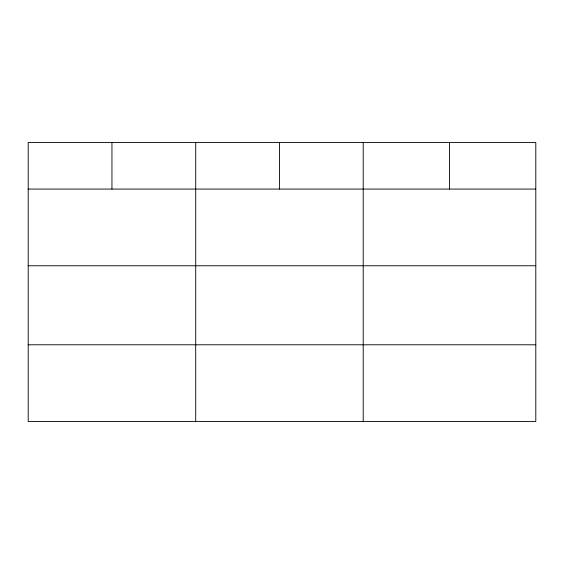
<?xml version="1.0" encoding="UTF-8"?>
<svg xmlns="http://www.w3.org/2000/svg" width="564" height="564" viewBox="0 0 564 564"><rect width="100%" height="100%" fill="white"/><g stroke="black" fill="none" stroke-linecap="round" stroke-linejoin="round"><path stroke-width="0.85" d="M535.8 265.764L535.8 142.516L28.2 142.516L28.2 421.484L535.8 421.484L535.8 265.764L28.2 265.764M28.2 189.074L535.8 189.074M28.2 344.787L535.8 344.787M449.508 142.516L449.508 189.074M363.216 142.516L363.216 421.484M279.462 142.516L279.462 189.074M195.708 142.516L195.708 421.484M111.954 142.516L111.954 189.074"/></g></svg>
